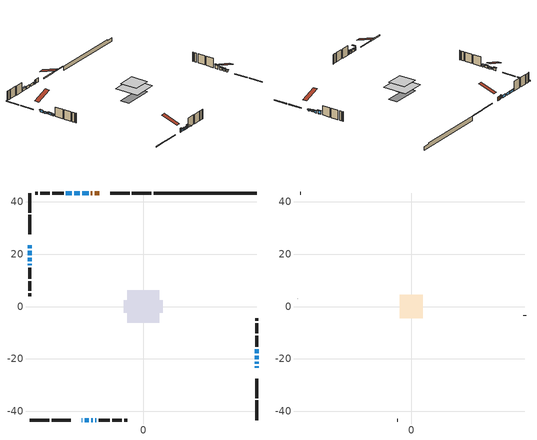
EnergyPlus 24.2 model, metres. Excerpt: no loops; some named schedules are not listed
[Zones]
conditioned space
 floor outside (Floor1 construction): -1.93,-1.93 -1.93,1.93 1.93,1.93 1.93,-1.93 z0.61
 floor adiabatic (AdiabaticFloorConstruction): -6.15,-6.15 -6.15,6.15 6.15,6.15 6.15,-6.15 z3.05
 floor foundation (Slab1 construction): -7.52,-2.31 -7.52,2.31 7.52,2.31 7.52,-2.31 z-1.68
 wall outside (RimJoist1 construction): 3.15,43.4 -4.31,43.4 / -43.4,-43.4 -35.94,-43.4 / -43.4,43.4 -43.4,35.94 / 43.4,-43.4 43.4,-35.94 z0.61:0.91
 wall outside (RimJoist2 construction): -5.24,43.4 -12.61,43.4 / -35.01,-43.4 -27.64,-43.4 / -43.4,35.01 -43.4,27.64 / 43.4,-35.01 43.4,-27.64 z0.61:0.91
 wall outside (AdiabaticWallConstruction 1): -16.75,43.4 -18.58,43.4 / -19.51,43.4 -19.99,43.4 z0.61:2.64
 wall outside (AdiabaticWallConstruction): -23.5,-43.4 -23.29,-43.4 z0.61:2.59; -22.36,-43.4 -20.84,-43.4 / -43.4,23.5 -43.4,22.28 / -19.91,-43.4 -19.35,-43.4 / -27.27,43.4 -29.56,43.4 z0.61:1.75; 43.4,-23.5 43.4,-22.83 z0.61:1.37; 43.4,-21.91 43.4,-21.04 z0.61:1.58; -43.4,21.35 -43.4,19.52 z0.61:1.22; 43.4,-20.12 43.4,-18.89 / -43.4,18.59 -43.4,17.37 z0.61:1.68; -20.91,43.4 -23.29,43.4 / -24.22,43.4 -26.34,43.4 z0.61:1.83; -43.4,16.44 -43.4,15.81 z0.61:1.43; 43.4,-17.97 43.4,-16.29 z0.61:2.26; -18.42,-43.4 -18.02,-43.4 z0.61:2.29
 wall outside (Wall1 construction): -30.49,43.4 -34.74,43.4 / -17.09,-43.4 -12.83,-43.4 / -43.4,14.88 -43.4,10.62 / 43.4,-15.36 43.4,-11.11 z0.61:5.49
 wall outside (Wall2 construction): -35.67,43.4 -39.38,43.4 / -11.9,-43.4 -8.19,-43.4 / -43.4,9.7 -43.4,5.98 / 43.4,-10.18 43.4,-6.47 z0.61:5.49
 wall outside (Wall3 construction): -40.31,43.4 -41.38,43.4 / -7.26,-43.4 -6.2,-43.4 / -43.4,5.05 -43.4,3.99 / 43.4,-5.54 43.4,-4.47 z0.61:5.49
 wall foundation (FoundationWall1 construction): 4.08,43.4,-1.68 4.08,43.4,0.61 39.47,43.4,0.61 39.47,43.4,0 43.4,43.4,0 43.4,43.4,-1.68
 window (WindowConstruction 11): -23.5,-43.4 -23.29,-43.4 z0.61:2.59
 window (WindowConstruction 6): -22.36,-43.4 -20.84,-43.4 z0.61:1.75
 window (WindowConstruction 7): -43.4,23.5 -43.4,22.28 z0.61:1.75
 window (WindowConstruction 8): -19.91,-43.4 -19.35,-43.4 z0.61:1.75
 window (WindowConstruction 9): 43.4,-23.5 43.4,-22.84 z0.61:1.37
 window (WindowConstruction 10): 43.4,-21.91 43.4,-21.04 z0.61:1.58
 window (WindowConstruction 13): -43.4,21.35 -43.4,19.52 z0.61:1.22
 window (WindowConstruction 14): 43.4,-20.11 43.4,-18.9 z0.61:1.68
 window (WindowConstruction): -20.91,43.4 -23.29,43.4 z0.61:1.83
 window (WindowConstruction 1): -24.22,43.4 -26.34,43.4 z0.61:1.83
 window (WindowConstruction 2): -43.4,18.59 -43.4,17.37 z0.61:1.68
 window (WindowConstruction 3): -43.4,16.44 -43.4,15.81 z0.61:1.42
 window (WindowConstruction 4): 43.4,-17.97 43.4,-16.29 z0.61:2.26
 window (WindowConstruction 12): -18.42,-43.4 -18.02,-43.4 z0.61:2.29
 window (WindowConstruction 5): -27.27,43.4 -29.56,43.4 z0.61:1.75
 door (Door): -16.75,43.4 -18.58,43.4 z0.61:2.64
 door (Door 1): -19.51,43.4 -19.99,43.4 z0.61:2.64
 ceiling adiabatic (AdiabaticFloorConstruction): 6.15,-6.15 6.15,6.15 -6.15,6.15 -6.15,-6.15 z3.05
attic - vented
 floor to conditioned space (Floor2 construction Reversed): -4.45,-4.45 -4.45,4.45 4.45,4.45 4.45,-4.45 z5.49
 wall outside (Wall4 construction): -42.31,43.4 -42.47,43.4 / -5.27,-43.4 -5.1,-43.4 / -43.4,3.06 -43.4,2.89 / 43.4,-3.54 43.4,-3.37 z0.61:5.49
 roof outside (Roof1 construction): -15.82,43.4,5.49 -15.82,34.74,8.38 -13.54,34.74,8.38 -13.54,43.4,5.49; -24.42,-43.4,5.49 -24.42,-34.74,8.38 -26.71,-34.74,8.38 -26.71,-43.4,5.49; -43.4,24.42,5.49 -34.74,24.42,8.38 -34.74,26.71,8.38 -43.4,26.71,5.49; 43.4,-24.42,5.49 34.74,-24.42,8.38 34.74,-26.71,8.38 43.4,-26.71,5.49
shading: -23.05,-43.4 -23.74,-43.4 -23.74,-45.23 -23.05,-45.23 z2.83; -20.6,-43.4 -22.6,-43.4 -22.6,-44.01 -20.6,-44.01 z1.99; -43.4,22.04 -43.4,23.74 -44.01,23.74 -44.01,22.04 z1.99; -19.11,-43.4 -20.15,-43.4 -20.15,-44.01 -19.11,-44.01 z1.99; 43.4,-22.59 43.4,-23.74 44.01,-23.74 44.01,-22.59 z1.61; 43.4,-20.8 43.4,-22.15 44.01,-22.15 44.01,-20.8 z1.82; -43.4,19.28 -43.4,21.59 -44.01,21.59 -44.01,19.28 z1.46; 43.4,-18.65 43.4,-20.36 44.01,-20.36 44.01,-18.65 z1.92; -43.4,17.13 -43.4,18.83 -44.01,18.83 -44.01,17.13 z1.92; -43.4,15.57 -43.4,16.68 -44.01,16.68 -44.01,15.57 z1.66; 43.4,-16.05 43.4,-18.21 44.01,-18.21 44.01,-16.05 z2.5; -17.78,-43.4 -18.66,-43.4 -18.66,-45.85 -17.78,-45.85 z2.53; -29.8,43.4 -27.03,43.4 -27.03,44.01 -29.8,44.01 z1.99
[Building]
Building 1: Terrain=Suburbs
[Site:Location]
London AP_ON: Latitude {deg}=43.03; Longitude {deg}=-81.15; Time Zone {hr}=-5; Elevation {m}=278; Keep Site Location Information=Yes
[Site:GroundTemperature:Shallow]
3.98693, 1.93205, 1.76749, 2.74264, 6.6573, 10.5537, 13.9317, 16.0716, 16.2534, 14.513, 11.2211, 7.44421
[Site:WaterMainsTemperature]
Calculation Method=Schedule; Temperature Schedule=mains temperature schedule
[Material] Roughness=Rough; Thermal Absorptance=0.9
Name | Thickness {m} | Conductivity {W/m-K} | Density {kg/m3} | Specific Heat {J/kg-K} | Solar Absorptance | Visible Absorptance
asphalt or fiberglass shingles | 0.00635 | 0.162714 | 1121.4 | 1465.45 | 0.4 | 0.4
ceiling loosefill ins | 0.169333 | 0.0480833 | 16.02 | 1046.75 | 0.7 | 0.7
ceiling stud and cavity | 0.1397 | 0.477926 | 65.682 | 1177.47 | 0.7 | 0.7
concrete 4.0 in. | 0.1016 | 1.803125 | 2242.8 | 837.4 | 0.7 | 0.7
concrete 8.0 in. | 0.2032 | 1.803125 | 2242.8 | 837.4 | 0.7 | 0.7
door material | 0.04445 | 0.053851 | 512.64 | 1214.23 | 0.7 | 0.7
exterior vertical ins | 0.0457286 | 0.029427 | 32.04 | 1214.23 | 0.7 | 0.7
floor covering | 0.0127 | 0.0433444 | 54.468 | 1339.84 | 0.6 | 0.6
floor rigid ins; rim joist rigid ins | 0.051816 | 0.029427 | 32.04 | 1214.23 | 0.7 | 0.7
floor rigid ins 1; wall rigid ins | 0.512978 | 0.029427 | 32.04 | 1214.23 | 0.7 | 0.7
floor stud and cavity | 0.1397 | 0.0894249 | 92.3553 | 1139.71 | 0.7 | 0.7
floor stud and cavity 1 | 0.1397 | 1.75129 | 37.0049 | 1207.88 | 0.7 | 0.7
furniture material conditioned space 1 | 0.1524 | 0.115458 | 640.8 | 1214.23 | 0.6 | 0.6
gypsum board | 0.0127 | 0.160291 | 801 | 837.4 | 0.6 | 0.6
gypsum board 1 | 0.0127 | 0.160291 | 801 | 837.4 | 0.7 | 0.7
osb sheathing 0.5 in. | 0.0127 | 0.115458 | 512.64 | 1214.23 | 0.7 | 0.7
osb sheathing 0.75 in. | 0.01905 | 0.115458 | 512.64 | 1214.23 | 0.7 | 0.7
osb sheathing 2.0 in. | 0.0508 | 0.115458 | 512.64 | 1214.23 | 0.7 | 0.7
rim joist stud and cavity | 0.0508 | 0.0451784 | 125.044 | 1163.47 | 0.6 | 0.6
rim joist stud and cavity 1 | 0.0508 | 0.0402607 | 125.044 | 1163.47 | 0.6 | 0.6
wall stud and cavity | 0.1397 | 0.0865195 | 139.0536 | 1170.24 | 0.7 | 0.7
wall stud and cavity 1 | 0.1397 | 0.100556 | 139.0536 | 1170.24 | 0.7 | 0.7
wall stud and cavity 2 | 0.1397 | 0.100683 | 139.0536 | 1170.24 | 0.7 | 0.7
wall stud and cavity 3 | 0.0889 | 6.9971 | 50.32683 | 1063.81 | 0.6 | 0.6
wall stud and cavity 4 | 0.0889 | 0.380278 | 52.3479 | 1209.89 | 0.7 | 0.7
wall stud and cavity 5 | 0.0889 | 0.391764 | 83.0341 | 1211.67 | 0.7 | 0.7
wood siding | 0.0254 | 0.102417 | 544.68 | 1172.36 | 0.4 | 0.4
wood siding 1 | 0.00254 | 0.102417 | 544.68 | 1172.36 | 0.4 | 0.4
wood siding 2; wood siding 3; wood siding 4 | 0.0254 | 0.102417 | 544.68 | 1172.36 | 0.7 | 0.7
[WindowMaterial:SimpleGlazingSystem]
Name | U-Factor {W/m2-K} | Solar Heat Gain Coefficient
WindowMaterial | 3.313113 | 0.57
WindowMaterial 1 | 3.29835 | 0.69
WindowMaterial 10 | 3.28302 | 0.51
WindowMaterial 11 | 5.63712 | 0.55
WindowMaterial 12 | 4.39931 | 0.64
WindowMaterial 13 | 3.267689 | 0.46
WindowMaterial 2 | 3.28813 | 0.55
WindowMaterial 3 | 3.267689 | 0.45
WindowMaterial 4 | 3.29154 | 0.61
WindowMaterial 5 | 3.28927 | 0.55
WindowMaterial 6 | 3.27961 | 0.52
WindowMaterial 7 | 3.28927 | 0.56
WindowMaterial 8 | 3.267689 | 0.48
WindowMaterial 9 | 3.26882 | 0.45
[Construction]
AdiabaticFloorConstruction: floor stud and cavity 1, floor rigid ins 1, osb sheathing 0.75 in., floor covering
AdiabaticWallConstruction: wood siding 3, wall rigid ins, wall stud and cavity 4, gypsum board
AdiabaticWallConstruction 1: wood siding 4, wall rigid ins, wall stud and cavity 4, gypsum board
Door; Door 1: door material
Floor1 construction: floor stud and cavity, floor rigid ins, osb sheathing 0.75 in., floor covering
Floor2 construction Reversed: gypsum board, ceiling stud and cavity, ceiling loosefill ins
FoundationWall1 construction: concrete 8.0 in., gypsum board 1
furniture construction conditioned space 1: furniture material conditioned space 1
PartitionWallConstruction: gypsum board, wall stud and cavity 5, gypsum board
RimJoist1 construction: wood siding 2, osb sheathing 2.0 in., rim joist stud and cavity
RimJoist2 construction: wood siding 2, rim joist rigid ins, osb sheathing 2.0 in., rim joist stud and cavity 1
Roof1 construction: asphalt or fiberglass shingles
Slab1 construction: concrete 4.0 in.
Wall1 construction: wood siding, osb sheathing 0.5 in., wall stud and cavity, gypsum board
Wall2 construction: wood siding, osb sheathing 0.5 in., wall stud and cavity 1, gypsum board
Wall3 construction: wood siding, osb sheathing 0.5 in., wall stud and cavity 2, gypsum board
Wall4 construction: wood siding 1, wall stud and cavity 3
WindowConstruction: WindowMaterial
WindowConstruction 1: WindowMaterial 1
WindowConstruction 10: WindowMaterial 10
WindowConstruction 11: WindowMaterial 11
WindowConstruction 12: WindowMaterial 12
WindowConstruction 13: WindowMaterial 13
WindowConstruction 14; WindowConstruction 2: WindowMaterial 2
WindowConstruction 3: WindowMaterial 3
WindowConstruction 4: WindowMaterial 4
WindowConstruction 5: WindowMaterial 5
WindowConstruction 6: WindowMaterial 6
WindowConstruction 7: WindowMaterial 7
WindowConstruction 8: WindowMaterial 8
WindowConstruction 9: WindowMaterial 9
[Zone] Multiplier=1; Part of Total Floor Area=Yes
Name | Volume {m3}
attic - vented | 37.127
conditioned space | 552.5
[Space]
Name | Zone | Volume {m3}
attic - vented 1 | attic - vented | 37.127
conditioned space 1 | conditioned space | 552.5
[ZoneInfiltration:EffectiveLeakageArea]
infil attic - vented 1: Zone or Space=attic - vented 1; Schedule=Always On Discrete; Effective Air Leakage Area {cm2}=3454.69; Stack Coefficient=0.000540007; Wind Coefficient=1.57007e-05
[ZoneMixing]
whole house fan mix: Zone or Space=attic - vented; Schedule=Always On Continuous; Design Flow Rate Calculation Method=Flow/Zone; Design Flow Rate {m3/s}=0; Source Zone or Space=conditioned space
[SurfaceProperty:ExposedFoundationPerimeter]
Slab1: Exposed Perimeter Calculation Method=TotalExposedPerimeter; Total Exposed Perimeter {m}=39.32
[InternalMass] Zone or ZoneList=conditioned space; Space or SpaceList=conditioned space 1
Name | Construction | Surface Area {m2}
furniture mass conditioned space 1 | furniture construction conditioned space 1 | 94.2558
partition wall mass | PartitionWallConstruction | 235.64
[Lights]
interior lighting: Zone or ZoneList or Space or SpaceList=conditioned space 1; Schedule=interior lighting schedule; Design Level Calculation Method=LightingLevel; Lighting Level {W}=343.2; Return Air Fraction=0; Fraction Radiant=0.6; Fraction Visible=0.2; Fraction Replaceable=1
[People]
occupants: Zone or ZoneList or Space or SpaceList=conditioned space 1; Number of People Schedule=occupants schedule; Number of People Calculation Method=People; Number of People=3; Fraction Radiant=0.314171; Sensible Heat Fraction=0.56303; Activity Level Schedule=occupants activity schedule; Carbon Dioxide Generation Rate {m3/s-W}=0; Enable ASHRAE 55 Comfort Warnings=No; Mean Radiant Temperature Calculation Type=EnclosureAveraged
[ElectricEquipment] Zone or ZoneList or Space or SpaceList=conditioned space 1; Design Level Calculation Method=EquipmentLevel
Name | Schedule | Design Level {W} | Fraction Latent | Fraction Radiant | Fraction Lost
clothes dryer | clothes dryer schedule | 140.772 | 0.015 | 0.081 | 0.85
clothes washer | clothes washer schedule | 32.1985 | 0.03 | 0.162 | 0.7
cooking range | cooking range schedule | 215.147 | 0.08 | 0.432 | 0.2
dishwasher | dishwasher schedule | 66.8632 | 0.3 | 0.18 | 0.4
fridge | fridge schedule | 72.9452 | 0 | 0.6 | 0
mech vent bath fan 0 | mech vent bath fan 0 schedule | 50.2 | 0 | 0 | 1
mech vent bath fan 1 | mech vent bath fan 1 schedule | 50.2 | 0 | 0 | 1
mech vent house fan | mech vent house fan schedule | 19.9167 | 0 | 0 | 0.5
mech vent house fan cfis | mech vent house fan cfis schedule | 0 | 0 | 0 | 0
mech vent range fan 0 | mech vent range fan 0 schedule | 57 | 0 | 0 | 1
misc plug loads | misc plug loads schedule | 494.7 | 0.045 | 0.513 | 0.1
whole house fan | Always On Discrete | 0 | 0 | 0 | 1
[OtherEquipment] Zone or ZoneList or Space or SpaceList=conditioned space 1; Design Level Calculation Method=EquipmentLevel
Name | Fuel Type | Schedule | Design Level {W} | Fraction Latent | Fraction Radiant | Fraction Lost
clothes dryer 1 | Electricity | clothes dryer schedule | 0 | 0.015 | 0.081 | 0.85
cooking range 1 | Electricity | cooking range schedule | 0 | 0.08 | 0.432 | 0.2
general water use latent | None | general water use schedule | 62.594 | 1 | 0 | 0
general water use sensible | None | general water use schedule | -61.6891 | 0 | 0.6 | 0
mech vent house fan latent load | None | Always On Discrete | 0 | 1 | 0 | 0
mech vent house fan sensible load | None | Always On Discrete | 0 | 0 | 0 | 0
water heater energy adjustment1 | NaturalGas | Always On Discrete | 0.01 | 0 | 0 | 1
[ZoneInfiltration:DesignFlowRate] Zone or ZoneList or Space or SpaceList=conditioned space 1; Schedule=Always On Discrete; Design Flow Rate Calculation Method=Flow/Zone; Design Flow Rate {m3/s}=0
infil flow; natural vent flow; whole house fan flow
[Foundation:Kiva]
Foundation Kiva 1: Initial Indoor Air Temperature {C}=18; Wall Height Above Grade {m}=0.609996; Wall Depth Below Slab {m}=0.2032; Custom Block Material Name 1=exterior vertical ins; Custom Block Depth 1 {m}=2.28999; Custom Block X Position 1 {m}=0.2159; Custom Block Z Position 1 {m}=0
[Foundation:Kiva:Settings]
Soil Conductivity {W/m-K}=0.849921; Soil Density {kg/m3}=1842.3; Soil Specific Heat {J/kg-K}=418.7; Ground Solar Absorptivity=0.9; Ground Thermal Absorptivity=0.9; Ground Surface Roughness {m}=0.03; Far-Field Width {m}=40; Deep-Ground Boundary Condition=ZeroFlux; Deep-Ground Depth {m}=40; Minimum Cell Dimension {m}=0.2; Maximum Cell Growth Coefficient=3; Simulation Timestep=Timestep
[Exterior:Lights]
exterior lighting: Schedule=exterior lighting schedule; Design Level {W}=75.6
[Schedule:Constant]
Name | Hourly Value
Always On Continuous; mech vent house fan schedule; mech vent house fan cfis schedule; Always On Discrete | 1
occupants activity schedule | 117.228
fridge schedule | 0
[Schedule:Week:Daily]
interior lighting schedule Week Rule - Jan1-Jan27: interior lighting schedule day, interior lighting schedule day, interior lighting schedule day, interior lighting schedule day, interior lighting schedule day, interior lighting schedule day, interior lighting schedule day, interior lighting schedule default day, interior lighting schedule default day, interior lighting schedule default day, interior lighting schedule default day, interior lighting schedule default day
interior lighting schedule Week Rule - Jan28-Feb3: interior lighting schedule day, interior lighting schedule day, interior lighting schedule day, interior lighting schedule day, interior lighting schedule day 1, interior lighting schedule day 1, interior lighting schedule day 1, interior lighting schedule default day, interior lighting schedule default day, interior lighting schedule default day, interior lighting schedule default day, interior lighting schedule default day
interior lighting schedule Week Rule - Feb4-Feb24: interior lighting schedule day 1, interior lighting schedule day 1, interior lighting schedule day 1, interior lighting schedule day 1, interior lighting schedule day 1, interior lighting schedule day 1, interior lighting schedule day 1, interior lighting schedule default day, interior lighting schedule default day, interior lighting schedule default day, interior lighting schedule default day, interior lighting schedule default day
interior lighting schedule Week Rule - Feb25-Mar3: interior lighting schedule day 1, interior lighting schedule day 1, interior lighting schedule day 1, interior lighting schedule day 1, interior lighting schedule day 2, interior lighting schedule day 2, interior lighting schedule day 2, interior lighting schedule default day, interior lighting schedule default day, interior lighting schedule default day, interior lighting schedule default day, interior lighting schedule default day
interior lighting schedule Week Rule - Mar4-Mar31: interior lighting schedule day 2, interior lighting schedule day 2, interior lighting schedule day 2, interior lighting schedule day 2, interior lighting schedule day 2, interior lighting schedule day 2, interior lighting schedule day 2, interior lighting schedule default day, interior lighting schedule default day, interior lighting schedule default day, interior lighting schedule default day, interior lighting schedule default day
interior lighting schedule Week Rule - Apr1-Apr28: interior lighting schedule day 3, interior lighting schedule day 3, interior lighting schedule day 3, interior lighting schedule day 3, interior lighting schedule day 3, interior lighting schedule day 3, interior lighting schedule day 3, interior lighting schedule default day, interior lighting schedule default day, interior lighting schedule default day, interior lighting schedule default day, interior lighting schedule default day
interior lighting schedule Week Rule - Apr29-May5: interior lighting schedule day 3, interior lighting schedule day 3, interior lighting schedule day 4, interior lighting schedule day 4, interior lighting schedule day 4, interior lighting schedule day 4, interior lighting schedule day 4, interior lighting schedule default day, interior lighting schedule default day, interior lighting schedule default day, interior lighting schedule default day, interior lighting schedule default day
interior lighting schedule Week Rule - May6-May26: interior lighting schedule day 4, interior lighting schedule day 4, interior lighting schedule day 4, interior lighting schedule day 4, interior lighting schedule day 4, interior lighting schedule day 4, interior lighting schedule day 4, interior lighting schedule default day, interior lighting schedule default day, interior lighting schedule default day, interior lighting schedule default day, interior lighting schedule default day
interior lighting schedule Week Rule - May27-Jun2: interior lighting schedule day 4, interior lighting schedule day 4, interior lighting schedule day 4, interior lighting schedule day 4, interior lighting schedule day 4, interior lighting schedule day 5, interior lighting schedule day 5, interior lighting schedule default day, interior lighting schedule default day, interior lighting schedule default day, interior lighting schedule default day, interior lighting schedule default day
interior lighting schedule Week Rule - Jun3-Jun30: interior lighting schedule day 5, interior lighting schedule day 5, interior lighting schedule day 5, interior lighting schedule day 5, interior lighting schedule day 5, interior lighting schedule day 5, interior lighting schedule day 5, interior lighting schedule default day, interior lighting schedule default day, interior lighting schedule default day, interior lighting schedule default day, interior lighting schedule default day
interior lighting schedule Week Rule - Jul1-Jul28: interior lighting schedule day 6, interior lighting schedule day 6, interior lighting schedule day 6, interior lighting schedule day 6, interior lighting schedule day 6, interior lighting schedule day 6, interior lighting schedule day 6, interior lighting schedule default day, interior lighting schedule default day, interior lighting schedule default day, interior lighting schedule default day, interior lighting schedule default day
interior lighting schedule Week Rule - Jul29-Aug4: interior lighting schedule day 6, interior lighting schedule day 6, interior lighting schedule day 6, interior lighting schedule day 7, interior lighting schedule day 7, interior lighting schedule day 7, interior lighting schedule day 7, interior lighting schedule default day, interior lighting schedule default day, interior lighting schedule default day, interior lighting schedule default day, interior lighting schedule default day
interior lighting schedule Week Rule - Aug5-Aug25: interior lighting schedule day 7, interior lighting schedule day 7, interior lighting schedule day 7, interior lighting schedule day 7, interior lighting schedule day 7, interior lighting schedule day 7, interior lighting schedule day 7, interior lighting schedule default day, interior lighting schedule default day, interior lighting schedule default day, interior lighting schedule default day, interior lighting schedule default day
interior lighting schedule Week Rule - Aug26-Sep1: interior lighting schedule day 7, interior lighting schedule day 7, interior lighting schedule day 7, interior lighting schedule day 7, interior lighting schedule day 7, interior lighting schedule day 7, interior lighting schedule day 8, interior lighting schedule default day, interior lighting schedule default day, interior lighting schedule default day, interior lighting schedule default day, interior lighting schedule default day
interior lighting schedule Week Rule - Sep2-Sep29: interior lighting schedule day 8, interior lighting schedule day 8, interior lighting schedule day 8, interior lighting schedule day 8, interior lighting schedule day 8, interior lighting schedule day 8, interior lighting schedule day 8, interior lighting schedule default day, interior lighting schedule default day, interior lighting schedule default day, interior lighting schedule default day, interior lighting schedule default day
interior lighting schedule Week Rule - Sep30-Oct6: interior lighting schedule day 8, interior lighting schedule day 9, interior lighting schedule day 9, interior lighting schedule day 9, interior lighting schedule day 9, interior lighting schedule day 9, interior lighting schedule day 9, interior lighting schedule default day, interior lighting schedule default day, interior lighting schedule default day, interior lighting schedule default day, interior lighting schedule default day
interior lighting schedule Week Rule - Oct7-Oct27: interior lighting schedule day 9, interior lighting schedule day 9, interior lighting schedule day 9, interior lighting schedule day 9, interior lighting schedule day 9, interior lighting schedule day 9, interior lighting schedule day 9, interior lighting schedule default day, interior lighting schedule default day, interior lighting schedule default day, interior lighting schedule default day, interior lighting schedule default day
interior lighting schedule Week Rule - Oct28-Nov3: interior lighting schedule day 9, interior lighting schedule day 9, interior lighting schedule day 9, interior lighting schedule day 9, interior lighting schedule day 10, interior lighting schedule day 10, interior lighting schedule day 10, interior lighting schedule default day, interior lighting schedule default day, interior lighting schedule default day, interior lighting schedule default day, interior lighting schedule default day
interior lighting schedule Week Rule - Nov4-Nov24: interior lighting schedule day 10, interior lighting schedule day 10, interior lighting schedule day 10, interior lighting schedule day 10, interior lighting schedule day 10, interior lighting schedule day 10, interior lighting schedule day 10, interior lighting schedule default day, interior lighting schedule default day, interior lighting schedule default day, interior lighting schedule default day, interior lighting schedule default day
interior lighting schedule Week Rule - Nov25-Dec1: interior lighting schedule day 10, interior lighting schedule day 10, interior lighting schedule day 10, interior lighting schedule day 10, interior lighting schedule day 10, interior lighting schedule day 10, interior lighting schedule day 11, interior lighting schedule default day, interior lighting schedule default day, interior lighting schedule default day, interior lighting schedule default day, interior lighting schedule default day
interior lighting schedule Week Rule - Dec2-Dec31: interior lighting schedule day 11, interior lighting schedule day 11, interior lighting schedule day 11, interior lighting schedule day 11, interior lighting schedule day 11, interior lighting schedule day 11, interior lighting schedule day 11, interior lighting schedule default day, interior lighting schedule default day, interior lighting schedule default day, interior lighting schedule default day, interior lighting schedule default day
occupants schedule Week Rule - Jan1-Dec31: occupants schedule day, occupants schedule day, occupants schedule day, occupants schedule day, occupants schedule day, occupants schedule day, occupants schedule day, occupants schedule default day, occupants schedule default day, occupants schedule default day, occupants schedule default day, occupants schedule default day
clothes dryer schedule Week Rule - Jan1-Dec31: clothes dryer schedule day, clothes dryer schedule day, clothes dryer schedule day, clothes dryer schedule day, clothes dryer schedule day, clothes dryer schedule day, clothes dryer schedule day, clothes dryer schedule default day, clothes dryer schedule default day, clothes dryer schedule default day, clothes dryer schedule default day, clothes dryer schedule default day
clothes washer schedule Week Rule - Jan1-Dec31: clothes washer schedule day, clothes washer schedule day, clothes washer schedule day, clothes washer schedule day, clothes washer schedule day, clothes washer schedule day, clothes washer schedule day, clothes washer schedule default day, clothes washer schedule default day, clothes washer schedule default day, clothes washer schedule default day, clothes washer schedule default day
cooking range schedule Week Rule - Jan1-Dec31: cooking range schedule day, cooking range schedule day, cooking range schedule day, cooking range schedule day, cooking range schedule day, cooking range schedule day, cooking range schedule day, cooking range schedule default day, cooking range schedule default day, cooking range schedule default day, cooking range schedule default day, cooking range schedule default day
dishwasher schedule Week Rule - Jan1-Dec31: dishwasher schedule day, dishwasher schedule day, dishwasher schedule day, dishwasher schedule day, dishwasher schedule day, dishwasher schedule day, dishwasher schedule day, dishwasher schedule default day, dishwasher schedule default day, dishwasher schedule default day, dishwasher schedule default day, dishwasher schedule default day
mech vent bath fan 0 schedule Week Rule - Jan1-Dec31: mech vent bath fan 0 schedule day, mech vent bath fan 0 schedule day, mech vent bath fan 0 schedule day, mech vent bath fan 0 schedule day, mech vent bath fan 0 schedule day, mech vent bath fan 0 schedule day, mech vent bath fan 0 schedule day, mech vent bath fan 0 schedule default day, mech vent bath fan 0 schedule default day, mech vent bath fan 0 schedule default day, mech vent bath fan 0 schedule default day, mech vent bath fan 0 schedule default day
mech vent bath fan 1 schedule Week Rule - Jan1-Dec31: mech vent bath fan 1 schedule day, mech vent bath fan 1 schedule day, mech vent bath fan 1 schedule day, mech vent bath fan 1 schedule day, mech vent bath fan 1 schedule day, mech vent bath fan 1 schedule day, mech vent bath fan 1 schedule day, mech vent bath fan 1 schedule default day, mech vent bath fan 1 schedule default day, mech vent bath fan 1 schedule default day, mech vent bath fan 1 schedule default day, mech vent bath fan 1 schedule default day
mech vent range fan 0 schedule Week Rule - Jan1-Dec31: mech vent range fan 0 schedule day, mech vent range fan 0 schedule day, mech vent range fan 0 schedule day, mech vent range fan 0 schedule day, mech vent range fan 0 schedule day, mech vent range fan 0 schedule day, mech vent range fan 0 schedule day, mech vent range fan 0 schedule default day, mech vent range fan 0 schedule default day, mech vent range fan 0 schedule default day, mech vent range fan 0 schedule default day, mech vent range fan 0 schedule default day
misc plug loads schedule Week Rule - Jan1-Dec31: misc plug loads schedule day, misc plug loads schedule day, misc plug loads schedule day, misc plug loads schedule day, misc plug loads schedule day, misc plug loads schedule day, misc plug loads schedule day, misc plug loads schedule default day, misc plug loads schedule default day, misc plug loads schedule default day, misc plug loads schedule default day, misc plug loads schedule default day
general water use schedule Week Rule - Jan1-Dec31: general water use schedule day, general water use schedule day, general water use schedule day, general water use schedule day, general water use schedule day, general water use schedule day, general water use schedule day, general water use schedule default day, general water use schedule default day, general water use schedule default day, general water use schedule default day, general water use schedule default day
exterior lighting schedule Week Rule - Jan1-Jan27: exterior lighting schedule day, exterior lighting schedule day, exterior lighting schedule day, exterior lighting schedule day, exterior lighting schedule day, exterior lighting schedule day, exterior lighting schedule day, exterior lighting schedule default day, exterior lighting schedule default day, exterior lighting schedule default day, exterior lighting schedule default day, exterior lighting schedule default day
exterior lighting schedule Week Rule - Jan28-Feb3: exterior lighting schedule day, exterior lighting schedule day, exterior lighting schedule day, exterior lighting schedule day, exterior lighting schedule day 1, exterior lighting schedule day 1, exterior lighting schedule day 1, exterior lighting schedule default day, exterior lighting schedule default day, exterior lighting schedule default day, exterior lighting schedule default day, exterior lighting schedule default day
exterior lighting schedule Week Rule - Feb4-Feb24: exterior lighting schedule day 1, exterior lighting schedule day 1, exterior lighting schedule day 1, exterior lighting schedule day 1, exterior lighting schedule day 1, exterior lighting schedule day 1, exterior lighting schedule day 1, exterior lighting schedule default day, exterior lighting schedule default day, exterior lighting schedule default day, exterior lighting schedule default day, exterior lighting schedule default day
exterior lighting schedule Week Rule - Feb25-Mar3: exterior lighting schedule day 1, exterior lighting schedule day 1, exterior lighting schedule day 1, exterior lighting schedule day 1, exterior lighting schedule day 2, exterior lighting schedule day 2, exterior lighting schedule day 2, exterior lighting schedule default day, exterior lighting schedule default day, exterior lighting schedule default day, exterior lighting schedule default day, exterior lighting schedule default day
exterior lighting schedule Week Rule - Mar4-Mar31: exterior lighting schedule day 2, exterior lighting schedule day 2, exterior lighting schedule day 2, exterior lighting schedule day 2, exterior lighting schedule day 2, exterior lighting schedule day 2, exterior lighting schedule day 2, exterior lighting schedule default day, exterior lighting schedule default day, exterior lighting schedule default day, exterior lighting schedule default day, exterior lighting schedule default day
exterior lighting schedule Week Rule - Apr1-Apr28: exterior lighting schedule day 3, exterior lighting schedule day 3, exterior lighting schedule day 3, exterior lighting schedule day 3, exterior lighting schedule day 3, exterior lighting schedule day 3, exterior lighting schedule day 3, exterior lighting schedule default day, exterior lighting schedule default day, exterior lighting schedule default day, exterior lighting schedule default day, exterior lighting schedule default day
exterior lighting schedule Week Rule - Apr29-May5: exterior lighting schedule day 3, exterior lighting schedule day 3, exterior lighting schedule day 4, exterior lighting schedule day 4, exterior lighting schedule day 4, exterior lighting schedule day 4, exterior lighting schedule day 4, exterior lighting schedule default day, exterior lighting schedule default day, exterior lighting schedule default day, exterior lighting schedule default day, exterior lighting schedule default day
exterior lighting schedule Week Rule - May6-May26: exterior lighting schedule day 4, exterior lighting schedule day 4, exterior lighting schedule day 4, exterior lighting schedule day 4, exterior lighting schedule day 4, exterior lighting schedule day 4, exterior lighting schedule day 4, exterior lighting schedule default day, exterior lighting schedule default day, exterior lighting schedule default day, exterior lighting schedule default day, exterior lighting schedule default day
exterior lighting schedule Week Rule - May27-Jun2: exterior lighting schedule day 4, exterior lighting schedule day 4, exterior lighting schedule day 4, exterior lighting schedule day 4, exterior lighting schedule day 4, exterior lighting schedule day 5, exterior lighting schedule day 5, exterior lighting schedule default day, exterior lighting schedule default day, exterior lighting schedule default day, exterior lighting schedule default day, exterior lighting schedule default day
exterior lighting schedule Week Rule - Jun3-Jun30: exterior lighting schedule day 5, exterior lighting schedule day 5, exterior lighting schedule day 5, exterior lighting schedule day 5, exterior lighting schedule day 5, exterior lighting schedule day 5, exterior lighting schedule day 5, exterior lighting schedule default day, exterior lighting schedule default day, exterior lighting schedule default day, exterior lighting schedule default day, exterior lighting schedule default day
exterior lighting schedule Week Rule - Jul1-Jul28: exterior lighting schedule day 6, exterior lighting schedule day 6, exterior lighting schedule day 6, exterior lighting schedule day 6, exterior lighting schedule day 6, exterior lighting schedule day 6, exterior lighting schedule day 6, exterior lighting schedule default day, exterior lighting schedule default day, exterior lighting schedule default day, exterior lighting schedule default day, exterior lighting schedule default day
exterior lighting schedule Week Rule - Jul29-Aug4: exterior lighting schedule day 6, exterior lighting schedule day 6, exterior lighting schedule day 6, exterior lighting schedule day 7, exterior lighting schedule day 7, exterior lighting schedule day 7, exterior lighting schedule day 7, exterior lighting schedule default day, exterior lighting schedule default day, exterior lighting schedule default day, exterior lighting schedule default day, exterior lighting schedule default day
[Schedule:Year]
interior lighting schedule: interior lighting schedule Week Rule - Jan1-Jan27, 1, 1, 1, 27, interior lighting schedule Week Rule - Jan28-Feb3, 1, 28, 2, 3, interior lighting schedule Week Rule - Feb4-Feb24, 2, 4, 2, 24, interior lighting schedule Week Rule - Feb25-Mar3, 2, 25, 3, 3, interior lighting schedule Week Rule - Mar4-Mar31, 3, 4, 3, 31, interior lighting schedule Week Rule - Apr1-Apr28, 4, 1, 4, 28, interior lighting schedule Week Rule - Apr29-May5, 4, 29, 5, 5, interior lighting schedule Week Rule - May6-May26, 5, 6, 5, 26, interior lighting schedule Week Rule - May27-Jun2, 5, 27, 6, 2, interior lighting schedule Week Rule - Jun3-Jun30, 6, 3, 6, 30, interior lighting schedule Week Rule - Jul1-Jul28, 7, 1, 7, 28, interior lighting schedule Week Rule - Jul29-Aug4, 7, 29, 8, 4, interior lighting schedule Week Rule - Aug5-Aug25, 8, 5, 8, 25, interior lighting schedule Week Rule - Aug26-Sep1, 8, 26, 9, 1, interior lighting schedule Week Rule - Sep2-Sep29, 9, 2, 9, 29, interior lighting schedule Week Rule - Sep30-Oct6, 9, 30, 10, 6, interior lighting schedule Week Rule - Oct7-Oct27, 10, 7, 10, 27, interior lighting schedule Week Rule - Oct28-Nov3, 10, 28, 11, 3, interior lighting schedule Week Rule - Nov4-Nov24, 11, 4, 11, 24, interior lighting schedule Week Rule - Nov25-Dec1, 11, 25, 12, 1, interior lighting schedule Week Rule - Dec2-Dec31, 12, 2, 12, 31
occupants schedule: occupants schedule Week Rule - Jan1-Dec31, 1, 1, 12, 31
clothes dryer schedule: clothes dryer schedule Week Rule - Jan1-Dec31, 1, 1, 12, 31
clothes washer schedule: clothes washer schedule Week Rule - Jan1-Dec31, 1, 1, 12, 31
cooking range schedule: cooking range schedule Week Rule - Jan1-Dec31, 1, 1, 12, 31
dishwasher schedule: dishwasher schedule Week Rule - Jan1-Dec31, 1, 1, 12, 31
mech vent bath fan 0 schedule: mech vent bath fan 0 schedule Week Rule - Jan1-Dec31, 1, 1, 12, 31
mech vent bath fan 1 schedule: mech vent bath fan 1 schedule Week Rule - Jan1-Dec31, 1, 1, 12, 31
mech vent range fan 0 schedule: mech vent range fan 0 schedule Week Rule - Jan1-Dec31, 1, 1, 12, 31
misc plug loads schedule: misc plug loads schedule Week Rule - Jan1-Dec31, 1, 1, 12, 31
general water use schedule: general water use schedule Week Rule - Jan1-Dec31, 1, 1, 12, 31
exterior lighting schedule: exterior lighting schedule Week Rule - Jan1-Jan27, 1, 1, 1, 27, exterior lighting schedule Week Rule - Jan28-Feb3, 1, 28, 2, 3, exterior lighting schedule Week Rule - Feb4-Feb24, 2, 4, 2, 24, exterior lighting schedule Week Rule - Feb25-Mar3, 2, 25, 3, 3, exterior lighting schedule Week Rule - Mar4-Mar31, 3, 4, 3, 31, exterior lighting schedule Week Rule - Apr1-Apr28, 4, 1, 4, 28, exterior lighting schedule Week Rule - Apr29-May5, 4, 29, 5, 5, exterior lighting schedule Week Rule - May6-May26, 5, 6, 5, 26, exterior lighting schedule Week Rule - May27-Jun2, 5, 27, 6, 2, exterior lighting schedule Week Rule - Jun3-Jun30, 6, 3, 6, 30, exterior lighting schedule Week Rule - Jul1-Jul28, 7, 1, 7, 28, exterior lighting schedule Week Rule - Jul29-Aug4, 7, 29, 8, 4, exterior lighting schedule Week Rule - Aug5-Aug25, 8, 5, 8, 25, exterior lighting schedule Week Rule - Aug26-Sep1, 8, 26, 9, 1, exterior lighting schedule Week Rule - Sep2-Sep29, 9, 2, 9, 29, exterior lighting schedule Week Rule - Sep30-Oct6, 9, 30, 10, 6, exterior lighting schedule Week Rule - Oct7-Oct27, 10, 7, 10, 27, exterior lighting schedule Week Rule - Oct28-Nov3, 10, 28, 11, 3, exterior lighting schedule Week Rule - Nov4-Nov24, 11, 4, 11, 24, exterior lighting schedule Week Rule - Nov25-Dec1, 11, 25, 12, 1, exterior lighting schedule Week Rule - Dec2-Dec31, 12, 2, 12, 31
[Schedule:Compact]
mains temperature schedule: Through: 01/01, For: AllDays, Until: 24:00, 7.96722, Through: 01/02, For: AllDays, Until: 24:00, 7.89722, Through: 01/03, For: AllDays, Until: 24:00, 7.82778, Through: 01/04, For: AllDays, Until: 24:00, 7.76, Through: 01/05, For: AllDays, Until: 24:00, 7.69333, Through: 01/06, For: AllDays, Until: 24:00, 7.62778, Through: 01/07, For: AllDays, Until: 24:00, 7.56389, Through: 01/08, For: AllDays, Until: 24:00, 7.50167, Through: 01/09, For: AllDays, Until: 24:00, 7.44056, Through: 01/10, For: AllDays, Until: 24:00, 7.38056, Through: 01/11, For: AllDays, Until: 24:00, 7.32222, Through: 01/12, For: AllDays, Until: 24:00, 7.26556, Through: 01/13, For: AllDays, Until: 24:00, 7.21, Through: 01/14, For: AllDays, Until: 24:00, 7.15556, Through: 01/15, For: AllDays, Until: 24:00, 7.10333, Through: 01/16, For: AllDays, Until: 24:00, 7.05222, Through: 01/17, For: AllDays, Until: 24:00, 7.00278, Through: 01/18, For: AllDays, Until: 24:00, 6.955, Through: 01/19, For: AllDays, Until: 24:00, 6.90833, Through: 01/20, For: AllDays, Until: 24:00, 6.86389, Through: 01/21, For: AllDays, Until: 24:00, 6.82056, Through: 01/22, For: AllDays, Until: 24:00, 6.77889, Through: 01/23, For: AllDays, Until: 24:00, 6.73889, Through: 01/24, For: AllDays, Until: 24:00, 6.7, Through: 01/25, For: AllDays, Until: 24:00, 6.66333, Through: 01/26, For: AllDays, Until: 24:00, 6.62833, Through: 01/27, For: AllDays, Until: 24:00, 6.59444, Through: 01/28, For: AllDays, Until: 24:00, 6.56278, Through: 01/29, For: AllDays, Until: 24:00, 6.53222, Through: 01/30, For: AllDays, Until: 24:00, 6.50389, Through: 01/31, For: AllDays, Until: 24:00, 6.47722, Through: 02/01, For: AllDays, Until: 24:00, 6.45167, Through: 02/02, For: AllDays, Until: 24:00, 6.42833, Through: 02/03, For: AllDays, Until: 24:00, 6.40667, Through: 02/04, For: AllDays, Until: 24:00, 6.38611, Through: 02/05, For: AllDays, Until: 24:00, 6.36778, Through: 02/06, For: AllDays, Until: 24:00, 6.35111, Through: 02/07, For: AllDays, Until: 24:00, 6.33611, Through: 02/08, For: AllDays, Until: 24:00, 6.32333, Through: 02/09, For: AllDays, Until: 24:00, 6.31167, Through: 02/10, For: AllDays, Until: 24:00, 6.30222, Through: 02/11, For: AllDays, Until: 24:00, 6.29389, Through: 02/12, For: AllDays, Until: 24:00, 6.28778, Through: 02/13, For: AllDays, Until: 24:00, 6.28333, Through: 02/14, For: AllDays, Until: 24:00, 6.28056, Through: 02/15, For: AllDays, Until: 24:00, 6.27944, Through: 02/16, For: AllDays, Until: 24:00, 6.28, Through: 02/17, For: AllDays, Until: 24:00, 6.28278, Through: 02/18, For: AllDays, Until: 24:00, 6.28722, Through: 02/19, For: AllDays, Until: 24:00, 6.29278, Through: 02/20, For: AllDays, Until: 24:00, 6.30056, Through: 02/21, For: AllDays, Until: 24:00, 6.31, Through: 02/22, For: AllDays, Until: 24:00, 6.32111, Through: 02/23, For: AllDays, Until: 24:00, 6.33444, Through: 02/24, For: AllDays, Until: 24:00, 6.34889, Through: 02/25, For: AllDays, Until: 24:00, 6.36556, Through: 02/26, For: AllDays, Until: 24:00, 6.38333, Through: 02/27, For: AllDays, Until: 24:00, 6.40333, Through: 02/28, For: AllDays, Until: 24:00, 6.425, Through: 03/01, For: AllDays, Until: 24:00, 6.44833, Through: 03/02, For: AllDays, Until: 24:00, 6.47278, Through: 03/03, For: AllDays, Until: 24:00, 6.49944, Through: 03/04, For: AllDays, Until: 24:00, 6.52778, Through: 03/05, For: AllDays, Until: 24:00, 6.55778, Through: 03/06, For: AllDays, Until: 24:00, 6.58944, Through: 03/07, For: AllDays, Until: 24:00, 6.62278, Through: 03/08, For: AllDays, Until: 24:00, 6.65778, Through: 03/09, For: AllDays, Until: 24:00, 6.69444, Through: 03/10, For: AllDays, Until: 24:00, 6.73278, Through: 03/11, For: AllDays, Until: 24:00, 6.77278, Through: 03/12, For: AllDays, Until: 24:00, 6.81389, Through: 03/13, For: AllDays, Until: 24:00, 6.85722, Through: 03/14, For: AllDays, Until: 24:00, 6.90167, Through: 03/15, For: AllDays, Until: 24:00, 6.94778, Through: 03/16, For: AllDays, Until: 24:00, 6.99556, Through: 03/17, For: AllDays, Until: 24:00, 7.045, Through: 03/18, For: AllDays, Until: 24:00, 7.09556, Through: 03/19, For: AllDays, Until: 24:00, 7.14778, Through: 03/20, For: AllDays, Until: 24:00, 7.20167, Through: 03/21, For: AllDays, Until: 24:00, 7.25667, Through: 03/22, For: AllDays, Until: 24:00, 7.31333, Through: 03/23, For: AllDays, Until: 24:00, 7.37167, Through: 03/24, For: AllDays, Until: 24:00, 7.43111, Through: 03/25, For: AllDays, Until: 24:00, 7.49222, Through: 03/26, For: AllDays, Until: 24:00, 7.55444, Through: 03/27, For: AllDays, Until: 24:00, 7.61833, Through: 03/28, For: AllDays, Until: 24:00, 7.68333, Through: 03/29, For: AllDays, Until: 24:00, 7.74944, Through: 03/30, For: AllDays, Until: 24:00, 7.81722, Through: 03/31, For: AllDays, Until: 24:00, 7.88667, Through: 04/01, For: AllDays, Until: 24:00, 7.95667, Through: 04/02, For: AllDays, Until: 24:00, 8.02833, Through: 04/03, For: AllDays, Until: 24:00, 8.10111, Through: 04/04, For: AllDays, Until: 24:00, 8.175, Through: 04/05, For: AllDays, Until: 24:00, 8.25, Through: 04/06, For: AllDays, Until: 24:00, 8.32667, Through: 04/07, For: AllDays, Until: 24:00, 8.40389, Through: 04/08, For: AllDays, Until: 24:00, 8.48278, Through: 04/09, For: AllDays, Until: 24:00, 8.56222, Through: 04/10, For: AllDays, Until: 24:00, 8.64278, Through: 04/11, For: AllDays, Until: 24:00, 8.725, Through: 04/12, For: AllDays, Until: 24:00, 8.80778, Through: 04/13, For: AllDays, Until: 24:00, 8.89167, Through: 04/14, For: AllDays, Until: 24:00, 8.97611, Through: 04/15, For: AllDays, Until: 24:00, 9.06167, Through: 04/16, For: AllDays, Until: 24:00, 9.14833, Through: 04/17, For: AllDays, Until: 24:00, 9.23611, Through: 04/18, For: AllDays, Until: 24:00, 9.32444, Through: 04/19, For: AllDays, Until: 24:00, 9.41389, Through: 04/20, For: AllDays, Until: 24:00, 9.50389, Through: 04/21, For: AllDays, Until: 24:00, 9.595, Through: 04/22, For: AllDays, Until: 24:00, 9.68667, Through: 04/23, For: AllDays, Until: 24:00, 9.77889, Through: 04/24, For: AllDays, Until: 24:00, 9.87222, Through: 04/25, For: AllDays, Until: 24:00, 9.96556, Through: 04/26, For: AllDays, Until: 24:00, 10.06, Through: 04/27, For: AllDays, Until: 24:00, 10.1556, Through: 04/28, For: AllDays, Until: 24:00, 10.2511, Through: 04/29, For: AllDays, Until: 24:00, 10.3472, Through: 04/30, For: AllDays, Until: 24:00, 10.4439, Through: 05/01, For: AllDays, Until: 24:00, 10.5411, Through: 05/02, For: AllDays, Until: 24:00, 10.6389, Through: 05/03, For: AllDays, Until: 24:00, 10.7372, Through: 05/04, For: AllDays, Until: 24:00, 10.8361, Through: 05/05, For: AllDays, Until: 24:00, 10.935, Through: 05/06, For: AllDays, Until: 24:00, 11.0344, Through: 05/07, For: AllDays, Until: 24:00, 11.1344, Through: 05/08, For: AllDays, Until: 24:00, 11.2344, Through: 05/09, For: AllDays, Until: 24:00, 11.335, Through: 05/10, For: AllDays, Until: 24:00, 11.4356, Through: 05/11, For: AllDays, Until: 24:00, 11.5361, Through: 05/12, For: AllDays, Until: 24:00, 11.6372, Through: 05/13, For: AllDays, Until: 24:00, 11.7383, Through: 05/14, For: AllDays, Until: 24:00, 11.84, Through: 05/15, For: AllDays, Until: 24:00, 11.9411, Through: 05/16, For: AllDays, Until: 24:00, 12.0428, Through: 05/17, For: AllDays, Until: 24:00, 12.1444, Through: 05/18, For: AllDays, Until: 24:00, 12.2456, Through: 05/19, For: AllDays, Until: 24:00, 12.3472, Through: 05/20, For: AllDays, Until: 24:00, 12.4489, Through: 05/21, For: AllDays, Until: 24:00, 12.55, Through: 05/22, For: AllDays, Until: 24:00, 12.6517, Through: 05/23, For: AllDays, Until: 24:00, 12.7528, Through: 05/24, For: AllDays, Until: 24:00, 12.8533, Through: 05/25, For: AllDays, Until: 24:00, 12.9544, Through: 05/26, For: AllDays, Until: 24:00, 13.055, Through: 05/27, For: AllDays, Until: 24:00, 13.155, Through: 05/28, For: AllDays, Until: 24:00, 13.255, Through: 05/29, For: AllDays, Until: 24:00, 13.355, Through: 05/30, For: AllDays, Until: 24:00, 13.4539, Through: 05/31, For: AllDays, Until: 24:00, 13.5533, Through: 06/01, For: AllDays, Until: 24:00, 13.6517, Through: 06/02, For: AllDays, Until: 24:00, 13.75, Through: 06/03, For: AllDays, Until: 24:00, 13.8472, Through: 06/04, For: AllDays, Until: 24:00, 13.9444, Through: 06/05, For: AllDays, Until: 24:00, 14.0411, Through: 06/06, For: AllDays, Until: 24:00, 14.1372, Through: 06/07, For: AllDays, Until: 24:00, 14.2328, Through: 06/08, For: AllDays, Until: 24:00, 14.3278, Through: 06/09, For: AllDays, Until: 24:00, 14.4217, Through: 06/10, For: AllDays, Until: 24:00, 14.5156, Through: 06/11, For: AllDays, Until: 24:00, 14.6083, Through: 06/12, For: AllDays, Until: 24:00, 14.7006, Through: 06/13, For: AllDays, Until: 24:00, 14.7922, Through: 06/14, For: AllDays, Until: 24:00, 14.8828, Through: 06/15, For: AllDays, Until: 24:00, 14.9728, Through: 06/16, For: AllDays, Until: 24:00, 15.0617, Through: 06/17, For: AllDays, Until: 24:00, 15.15, Through: 06/18, For: AllDays, Until: 24:00, 15.2372, Through: 06/19, For: AllDays, Until: 24:00, 15.3233, Through: 06/20, For: AllDays, Until: 24:00, 15.4089, Through: 06/21, For: AllDays, Until: 24:00, 15.4933, Through: 06/22, For: AllDays, Until: 24:00, 15.5772, Through: 06/23, For: AllDays, Until: 24:00, 15.6594, Through: 06/24, For: AllDays, Until: 24:00, 15.7411, Through: 06/25, For: AllDays, Until: 24:00, 15.8217, Through: 06/26, For: AllDays, Until: 24:00, 15.9006, Through: 06/27, For: AllDays, Until: 24:00, 15.9789, Through: 06/28, For: AllDays, Until: 24:00, 16.0561, Through: 06/29, For: AllDays, Until: 24:00, 16.1322, Through: 06/30, For: AllDays, Until: 24:00, 16.2072, Through: 07/01, For: AllDays, Until: 24:00, 16.2806, Through: 07/02, For: AllDays, Until: 24:00, 16.3528, Through: 07/03, For: AllDays, Until: 24:00, 16.4244, Through: 07/04, For: AllDays, Until: 24:00, 16.4939, Through: 07/05, For: AllDays, Until: 24:00, 16.5628, Through: 07/06, For: AllDays, Until: 24:00, 16.63, Through: 07/07, For: AllDays, Until: 24:00, 16.6961, Through: 07/08, For: AllDays, Until: 24:00, 16.7606, Through: 07/09, For: AllDays, Until: 24:00, 16.8239, Through: 07/10, For: AllDays, Until: 24:00, 16.8861, Through: 07/11, For: AllDays, Until: 24:00, 16.9467, Through: 07/12, For: AllDays, Until: 24:00, 17.0056, Through: 07/13, For: AllDays, Until: 24:00, 17.0633, Through: 07/14, For: AllDays, Until: 24:00, 17.12, Through: 07/15, For: AllDays, Until: 24:00, 17.1744, Through: 07/16, For: AllDays, Until: 24:00, 17.2278, Through: 07/17, For: AllDays, Until: 24:00, 17.28, Through: 07/18, For: AllDays, Until: 24:00, 17.33, Through: 07/19, For: AllDays, Until: 24:00, 17.3789, Through: 07/20, For: AllDays, Until: 24:00, 17.4261, Through: 07/21, For: AllDays, Until: 24:00, 17.4717, Through: 07/22, For: AllDays, Until: 24:00, 17.5161, Through: 07/23, For: AllDays, Until: 24:00, 17.5583, Through: 07/24, For: AllDays, Until: 24:00, 17.5994, Through: 07/25, For: AllDays, Until: 24:00, 17.6389, Through: 07/26, For: AllDays, Until: 24:00, 17.6767, Through: 07/27, For: AllDays, Until: 24:00, 17.7128, Through: 07/28, For: AllDays, Until: 24:00, 17.7472, Through: 07/29, For: AllDays, Until: 24:00, 17.78, Through: 07/30, For: AllDays, Until: 24:00, 17.8111, Through: 07/31, For: AllDays, Until: 24:00, 17.8406, Through: 08/01, For: AllDays, Until: 24:00, 17.8683, Through: 08/02, For: AllDays, Until: 24:00, 17.8944, Through: 08/03, For: AllDays, Until: 24:00, 17.9189, Through: 08/04, For: AllDays, Until: 24:00, 17.9417, Through: 08/05, For: AllDays, Until: 24:00, 17.9628, Through: 08/06, For: AllDays, Until: 24:00, 17.9822, Through: 08/07, For: AllDays, Until: 24:00, 18, Through: 08/08, For: AllDays, Until: 24:00, 18.0156, Through: 08/09, For: AllDays, Until: 24:00, 18.03, Through: 08/10, For: AllDays, Until: 24:00, 18.0422, Through: 08/11, For: AllDays, Until: 24:00, 18.0533, Through: 08/12, For: AllDays, Until: 24:00, 18.0622, Through: 08/13, For: AllDays, Until: 24:00, 18.0694, Through: 08/14, For: AllDays, Until: 24:00, 18.0744, Through: 08/15, For: AllDays, Until: 24:00, 18.0783, Through: 08/16, For: AllDays, Until: 24:00, 18.0806, Through: 08/17, For: AllDays, Until: 24:00, 18.0806, Through: 08/18, For: AllDays, Until: 24:00, 18.0789, Through: 08/19, For: AllDays, Until: 24:00, 18.0761, Through: 08/20, For: AllDays, Until: 24:00, 18.0711, Through: 08/21, For: AllDays, Until: 24:00, 18.0639, Through: 08/22, For: AllDays, Until: 24:00, 18.0556, Through: 08/23, For: AllDays, Until: 24:00, 18.0456, Through: 08/24, For: AllDays, Until: 24:00, 18.0333, Through: 08/25, For: AllDays, Until: 24:00, 18.0194, Through: 08/26, For: AllDays, Until: 24:00, 18.0044, Through: 08/27, For: AllDays, Until: 24:00, 17.9872, Through: 08/28, For: AllDays, Until: 24:00, 17.9683, Through: 08/29, For: AllDays, Until: 24:00, 17.9478, Through: 08/30, For: AllDays, Until: 24:00, 17.9256, Through: 08/31, For: AllDays, Until: 24:00, 17.9011, Through: 09/01, For: AllDays, Until: 24:00, 17.8756, Through: 09/02, For: AllDays, Until: 24:00, 17.8483, Through: 09/03, For: AllDays, Until: 24:00, 17.8189, Through: 09/04, For: AllDays, Until: 24:00, 17.7883, Through: 09/05, For: AllDays, Until: 24:00, 17.7561, Through: 09/06, For: AllDays, Until: 24:00, 17.7222, Through: 09/07, For: AllDays, Until: 24:00, 17.6861, Through: 09/08, For: AllDays, Until: 24:00, 17.6489, Through: 09/09, For: AllDays, Until: 24:00, 17.61, Through: 09/10, For: AllDays, Until: 24:00, 17.5694, Through: 09/11, For: AllDays, Until: 24:00, 17.5272, Through: 09/12, For: AllDays, Until: 24:00, 17.4833, Through: 09/13, For: AllDays, Until: 24:00, 17.4383, Through: 09/14, For: AllDays, Until: 24:00, 17.3917, Through: 09/15, For: AllDays, Until: 24:00, 17.3433, Through: 09/16, For: AllDays, Until: 24:00, 17.2933, Through: 09/17, For: AllDays, Until: 24:00, 17.2417, Through: 09/18, For: AllDays, Until: 24:00, 17.1889, Through: 09/19, For: AllDays, Until: 24:00, 17.1344, Through: 09/20, For: AllDays, Until: 24:00, 17.0783, Through: 09/21, For: AllDays, Until: 24:00, 17.0211, Through: 09/22, For: AllDays, Until: 24:00, 16.9622, Through: 09/23, For: AllDays, Until: 24:00, 16.9022, Through: 09/24, For: AllDays, Until: 24:00, 16.8406, Through: 09/25, For: AllDays, Until: 24:00, 16.7778, Through: 09/26, For: AllDays, Until: 24:00, 16.7133, Through: 09/27, For: AllDays, Until: 24:00, 16.6478, Through: 09/28, For: AllDays, Until: 24:00, 16.5806, Through: 09/29, For: AllDays, Until: 24:00, 16.5122, Through: 09/30, For: AllDays, Until: 24:00, 16.4428, Through: 10/01, For: AllDays, Until: 24:00, 16.3717, Through: 10/02, For: AllDays, Until: 24:00, 16.3, Through: 10/03, For: AllDays, Until: 24:00, 16.2267, Through: 10/04, For: AllDays, Until: 24:00, 16.1522, Through: 10/05, For: AllDays, Until: 24:00, 16.0761, Through: 10/06, For: AllDays, Until: 24:00, 15.9994, Through: 10/07, For: AllDays, Until: 24:00, 15.9217, Through: 10/08, For: AllDays, Until: 24:00, 15.8422, Through: 10/09, For: AllDays, Until: 24:00, 15.7622, Through: 10/10, For: AllDays, Until: 24:00, 15.6811, Through: 10/11, For: AllDays, Until: 24:00, 15.5989, Through: 10/12, For: AllDays, Until: 24:00, 15.5156, Through: 10/13, For: AllDays, Until: 24:00, 15.4311, Through: 10/14, For: AllDays, Until: 24:00, 15.3461, Through: 10/15, For: AllDays, Until: 24:00, 15.26, Through: 10/16, For: AllDays, Until: 24:00, 15.1728, Through: 10/17, For: AllDays, Until: 24:00, 15.085, Through: 10/18, For: AllDays, Until: 24:00, 14.9961, Through: 10/19, For: AllDays, Until: 24:00, 14.9067, Through: 10/20, For: AllDays, Until: 24:00, 14.8161, Through: 10/21, For: AllDays, Until: 24:00, 14.725, Through: 10/22, For: AllDays, Until: 24:00, 14.6328, Through: 10/23, For: AllDays, Until: 24:00, 14.54, Through: 10/24, For: AllDays, Until: 24:00, 14.4467, Through: 10/25, For: AllDays, Until: 24:00, 14.3528, Through: 10/26, For: AllDays, Until: 24:00, 14.2578, Through: 10/27, For: AllDays, Until: 24:00, 14.1622, Through: 10/28, For: AllDays, Until: 24:00, 14.0667, Through: 10/29, For: AllDays, Until: 24:00, 13.97, Through: 10/30, For: AllDays, Until: 24:00, 13.8728, Through: 10/31, For: AllDays, Until: 24:00, 13.7756, Through: 11/01, For: AllDays, Until: 24:00, 13.6778, Through: 11/02, For: AllDays, Until: 24:00, 13.5789, Through: 11/03, For: AllDays, Until: 24:00, 13.48, Through: 11/04, For: AllDays, Until: 24:00, 13.3811, Through: 11/05, For: AllDays, Until: 24:00, 13.2817, Through: 11/06, For: AllDays, Until: 24:00, 13.1817, Through: 11/07, For: AllDays, Until: 24:00, 13.0811, Through: 11/08, For: AllDays, Until: 24:00, 12.9806, Through: 11/09, For: AllDays, Until: 24:00, 12.88, Through: 11/10, For: AllDays, Until: 24:00, 12.7789, Through: 11/11, For: AllDays, Until: 24:00, 12.6778, Through: 11/12, For: AllDays, Until: 24:00, 12.5767, Through: 11/13, For: AllDays, Until: 24:00, 12.4756, Through: 11/14, For: AllDays, Until: 24:00, 12.3739, Through: 11/15, For: AllDays, Until: 24:00, 12.2722, Through: 11/16, For: AllDays, Until: 24:00, 12.1711, Through: 11/17, For: AllDays, Until: 24:00, 12.0694, Through: 11/18, For: AllDays, Until: 24:00, 11.9678, Through: 11/19, For: AllDays, Until: 24:00, 11.8667, Through: 11/20, For: AllDays, Until: 24:00, 11.765, Through: 11/21, For: AllDays, Until: 24:00, 11.6639, Through: 11/22, For: AllDays, Until: 24:00, 11.5628, Through: 11/23, For: AllDays, Until: 24:00, 11.4617, Through: 11/24, For: AllDays, Until: 24:00, 11.3611, Through: 11/25, For: AllDays, Until: 24:00, 11.2606, Through: 11/26, For: AllDays, Until: 24:00, 11.1606, Through: 11/27, For: AllDays, Until: 24:00, 11.0606, Through: 11/28, For: AllDays, Until: 24:00, 10.9611, Through: 11/29, For: AllDays, Until: 24:00, 10.8622, Through: 11/30, For: AllDays, Until: 24:00, 10.7633, Through: 12/01, For: AllDays, Until: 24:00, 10.665, Through: 12/02, For: AllDays, Until: 24:00, 10.5672, Through: 12/03, For: AllDays, Until: 24:00, 10.4694, Through: 12/04, For: AllDays, Until: 24:00, 10.3728, Through: 12/05, For: AllDays, Until: 24:00, 10.2761, Through: 12/06, For: AllDays, Until: 24:00, 10.1806, Through: 12/07, For: AllDays, Until: 24:00, 10.085, Through: 12/08, For: AllDays, Until: 24:00, 9.99056, Through: 12/09, For: AllDays, Until: 24:00, 9.89667, Through: 12/10, For: AllDays, Until: 24:00, 9.80333, Through: 12/11, For: AllDays, Until: 24:00, 9.71056, Through: 12/12, For: AllDays, Until: 24:00, 9.61889, Through: 12/13, For: AllDays, Until: 24:00, 9.52778, Through: 12/14, For: AllDays, Until: 24:00, 9.43778, Through: 12/15, For: AllDays, Until: 24:00, 9.34778, Through: 12/16, For: AllDays, Until: 24:00, 9.25944, Through: 12/17, For: AllDays, Until: 24:00, 9.17167, Through: 12/18, For: AllDays, Until: 24:00, 9.08444, Through: 12/19, For: AllDays, Until: 24:00, 8.99889, Through: 12/20, For: AllDays, Until: 24:00, 8.91389, Through: 12/21, For: AllDays, Until: 24:00, 8.82944, Through: 12/22, For: AllDays, Until: 24:00, 8.74667, Through: 12/23, For: AllDays, Until: 24:00, 8.66444, Through: 12/24, For: AllDays, Until: 24:00, 8.58333, Through: 12/25, For: AllDays, Until: 24:00, 8.50333, Through: 12/26, For: AllDays, Until: 24:00, 8.42444, Through: 12/27, For: AllDays, Until: 24:00, 8.34667, Through: 12/28, For: AllDays, Until: 24:00, 8.27, Through: 12/29, For: AllDays, Until: 24:00, 8.19444, Through: 12/30, For: AllDays, Until: 24:00, 8.12056, Through: 12/31, For: AllDays, Until: 24:00, 8.04722
